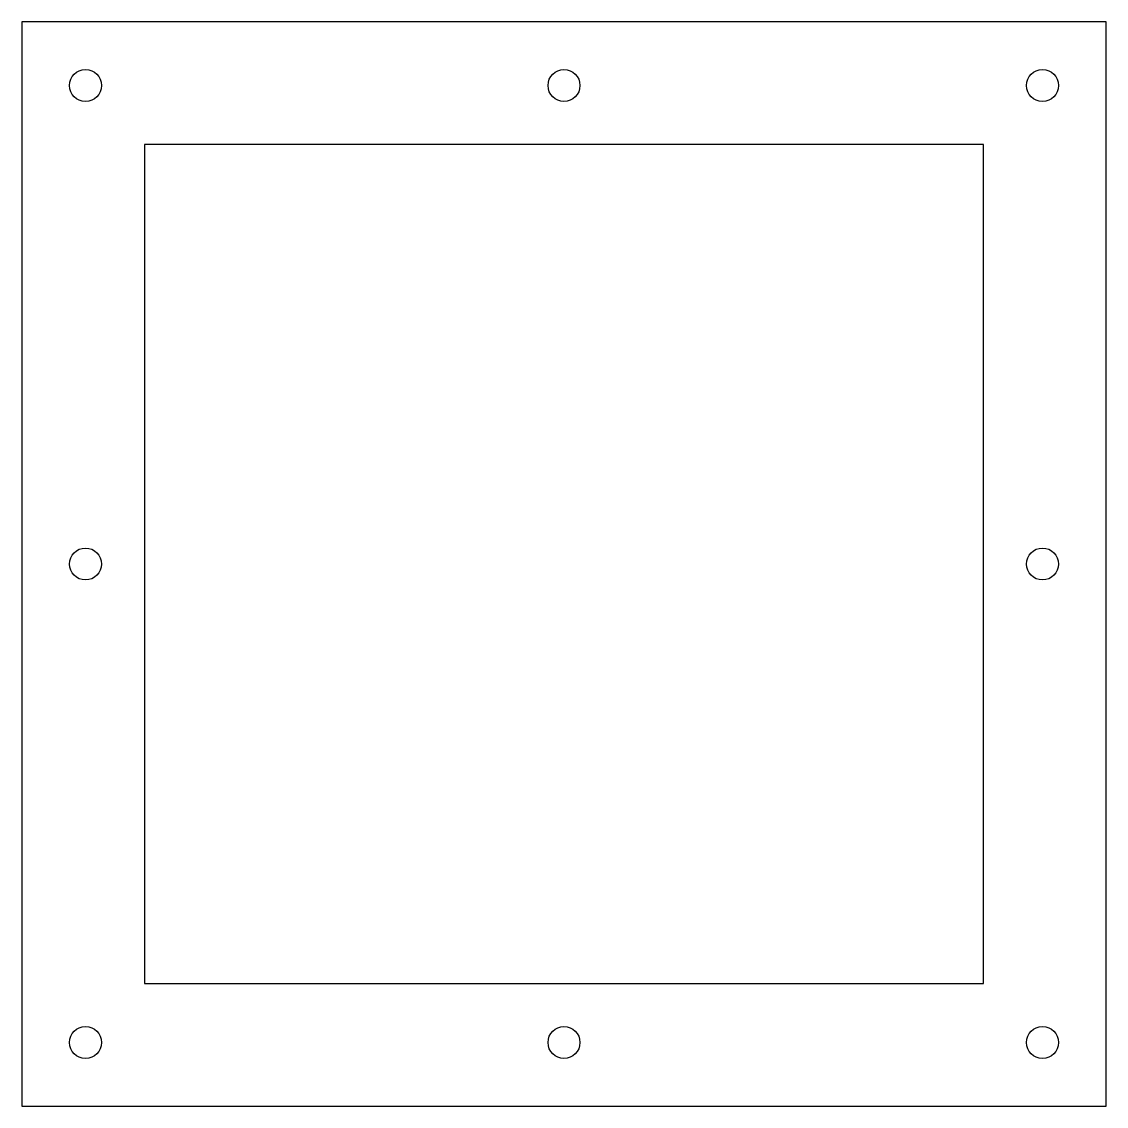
# Model space of a CAD drawing. Header units: millimetres. Extents: x 0 to 221, y 0 to 221.
import ezdxf

# ---------------------------------------------------------------- set-up
doc = ezdxf.new("R2010")
doc.units = ezdxf.units.MM
doc.layers.get('0').update_dxf_attribs({"linetype": 'CONTINUOUS', "lineweight": 25})

msp = doc.modelspace()

# ---------------------------------------------------------------- linework, layer by layer
for p, q in [((221, 221), (0, 221)), ((0, 221), (0, 0)), ((221, 0), (221, 221)), ((196, 196), (25, 196)), ((25, 196), (25, 25)), ((196, 25), (196, 196)), ((25, 25), (196, 25)), ((0, 0), (221, 0))]:
    msp.add_line(p, q)
for centre in [(13, 208), (110.5, 208), (208, 208), (13, 110.5), (208, 110.5), (13, 13), (110.5, 13), (208, 13)]:
    msp.add_circle(centre, 3.25)

doc.saveas('drawing.dxf')
